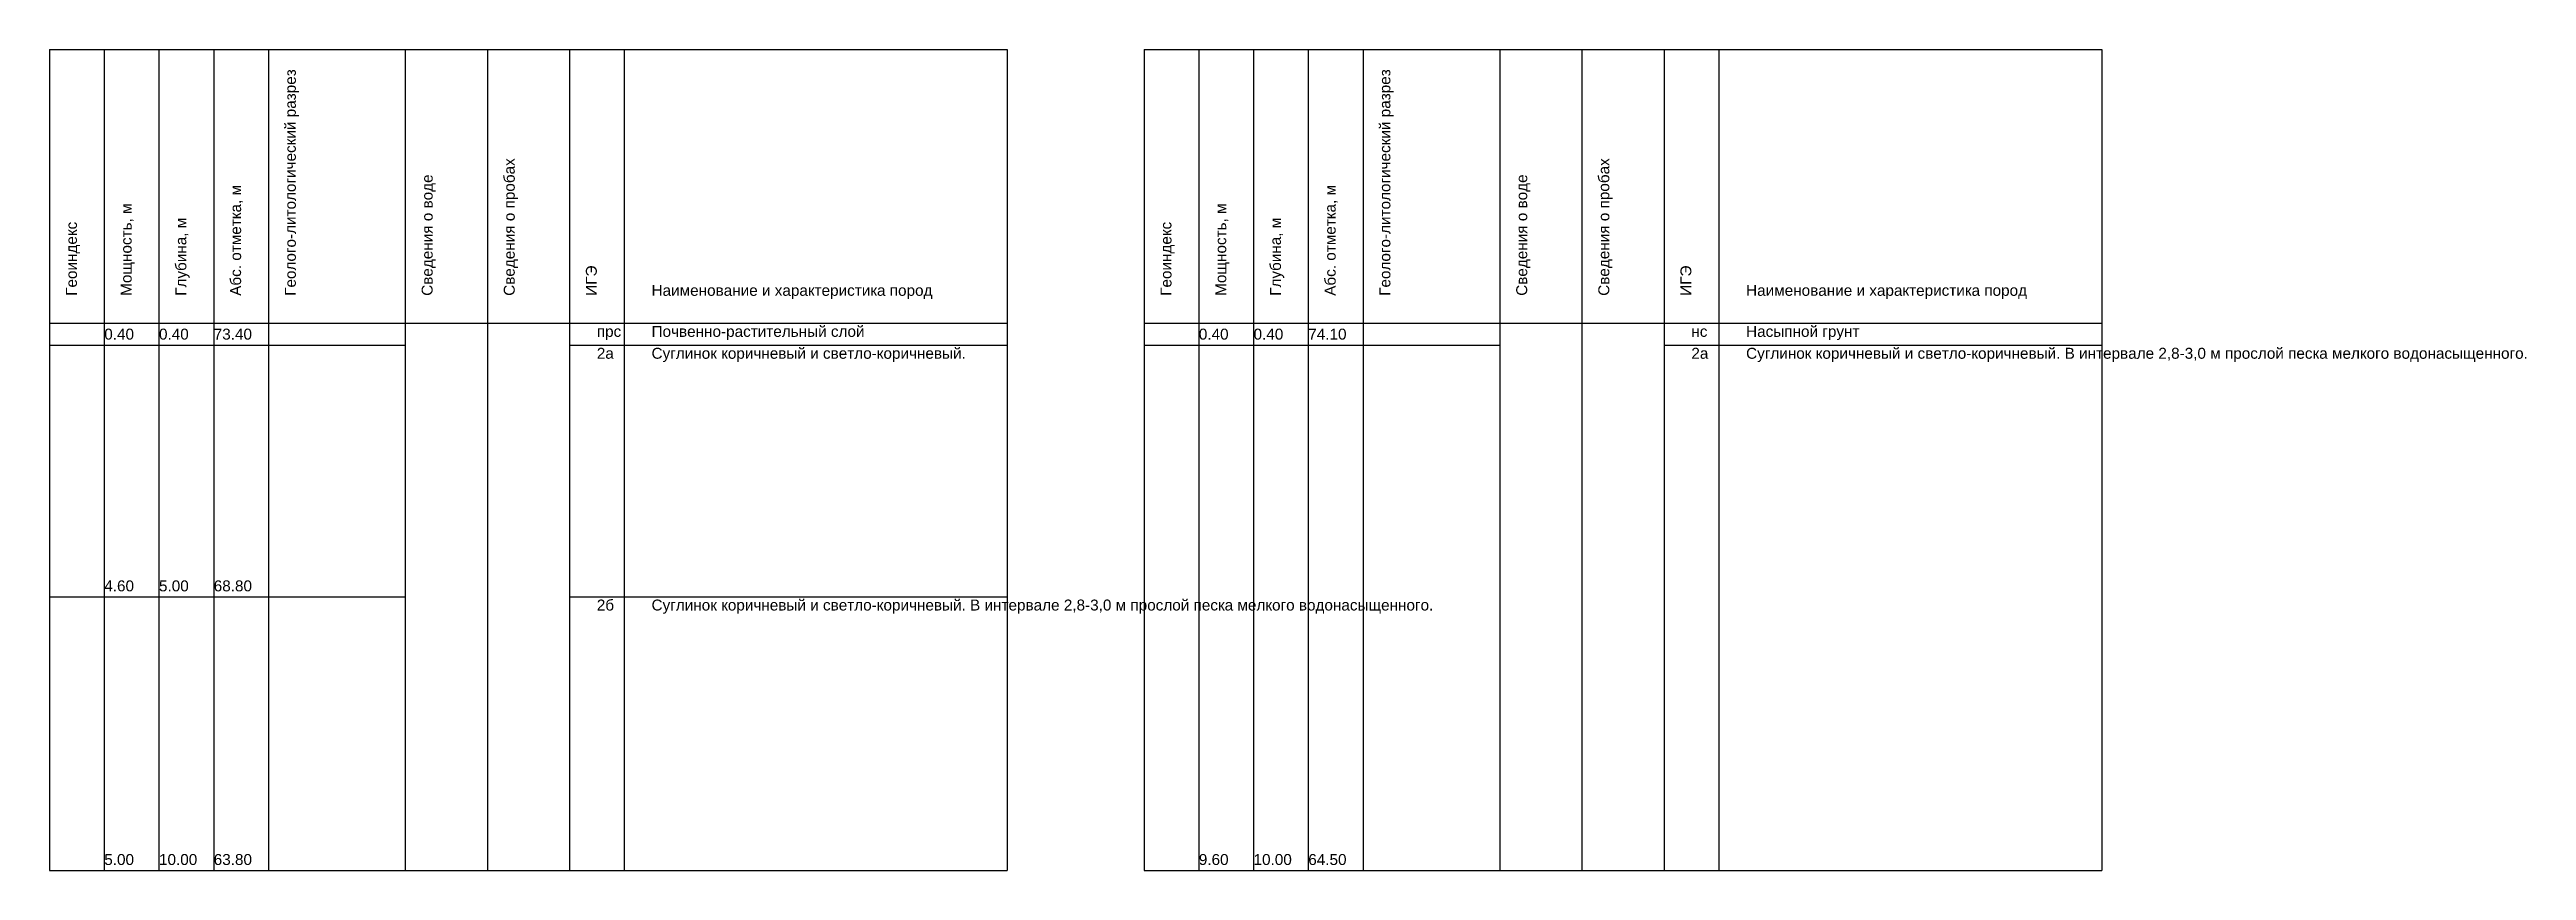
# Model space of a CAD drawing. Extents: x 0 to 453, y -150 to 0.
import ezdxf

# ---------------------------------------------------------------- set-up
doc = ezdxf.new("R2010")
doc.units = 0
doc.styles.get("Standard").update_dxf_attribs({"font": 'arial.ttf'})

msp = doc.modelspace()

# ---------------------------------------------------------------- linework, layer by layer
for p, q in [((0, 0), (175, 0)), ((0, 0), (0, -150)), ((10, 0), (10, -150)), ((20, 0), (20, -150)), ((30, 0), (30, -150)), ((40, 0), (40, -150)), ((65, 0), (65, -150)), ((80, 0), (80, -150)), ((95, 0), (95, -150)), ((105, 0), (105, -150)), ((175, 0), (175, -150)), ((175, 0), (175, 0)), ((200, 0), (375, 0)), ((200, 0), (200, -150)), ((210, 0), (210, -150)), ((220, 0), (220, -150)), ((230, 0), (230, -150)), ((240, 0), (240, -150)), ((265, 0), (265, -150)), ((280, 0), (280, -150)), ((295, 0), (295, -150)), ((305, 0), (305, -150)), ((375, 0), (375, -150)), ((375, 0), (375, 0)), ((0, -50), (0, -54)), ((0, -50), (0, -54)), ((0, -50), (175, -50)), ((0, -54), (65, -54)), ((0, -54), (0, -100)), ((0, -54), (0, -100)), ((95, -54), (175, -54)), ((200, -50), (200, -54)), ((200, -50), (200, -54)), ((200, -50), (375, -50)), ((200, -54), (265, -54)), ((200, -54), (200, -150)), ((200, -54), (200, -150)), ((295, -54), (375, -54)), ((0, -100), (65, -100)), ((0, -100), (0, -150)), ((0, -100), (0, -150)), ((95, -100), (175, -100)), ((0, -150), (65, -150)), ((0, -150), (175, -150)), ((95, -150), (175, -150)), ((200, -150), (265, -150)), ((200, -150), (375, -150)), ((295, -150), (375, -150))]:
    msp.add_line(p, q)

# ---------------------------------------------------------------- texts
for s, p in [('Геолого-литологический разрез', (45, -45)), ('Геолого-литологический разрез', (245, -45)), ('Сведения о пробах', (85, -45)), ('Сведения о пробах', (285, -45)), ('Абс. отметка, м', (35, -45)), ('Сведения о воде', (70, -45)), ('Абс. отметка, м', (235, -45)), ('Сведения о воде', (270, -45)), ('Геоиндекс', (5, -45)), ('Мощность, м', (15, -45)), ('Глубина, м', (25, -45)), ('Геоиндекс', (205, -45)), ('Мощность, м', (215, -45)), ('Глубина, м', (225, -45)), ('ИГЭ', (100, -45)), ('ИГЭ', (300, -45))]:
    msp.add_text(s, height=2, rotation=90).set_placement(p)
for s, p in [('Наименование и характеристика пород', (110, -45)), ('Наименование и характеристика пород', (310, -45)), ('0.40', (10, -53)), ('0.40', (20, -53)), ('73.40', (30, -53)), ('прс', (100, -52.5)), ('Почвенно-растительный слой', (110, -52.5)), ('0.40', (210, -53)), ('0.40', (220, -53)), ('74.10', (230, -53)), ('нс', (300, -52.5)), ('Насыпной грунт', (310, -52.5)), ('2а', (100, -56.5)), ('Суглинок коричневый и светло-коричневый.', (110, -56.5)), ('2а', (300, -56.5)), ('Суглинок коричневый и светло-коричневый. В интервале 2,8-3,0 м прослой песка мелкого водонасыщенного.', (310, -56.5)), ('4.60', (10, -99)), ('5.00', (20, -99)), ('68.80', (30, -99)), ('2б', (100, -102.5)), ('Суглинок коричневый и светло-коричневый. В интервале 2,8-3,0 м прослой песка мелкого водонасыщенного.', (110, -102.5)), ('5.00', (10, -149)), ('10.00', (20, -149)), ('63.80', (30, -149)), ('9.60', (210, -149)), ('10.00', (220, -149)), ('64.50', (230, -149))]:
    msp.add_text(s, height=2).set_placement(p)

doc.saveas('drawing.dxf')
